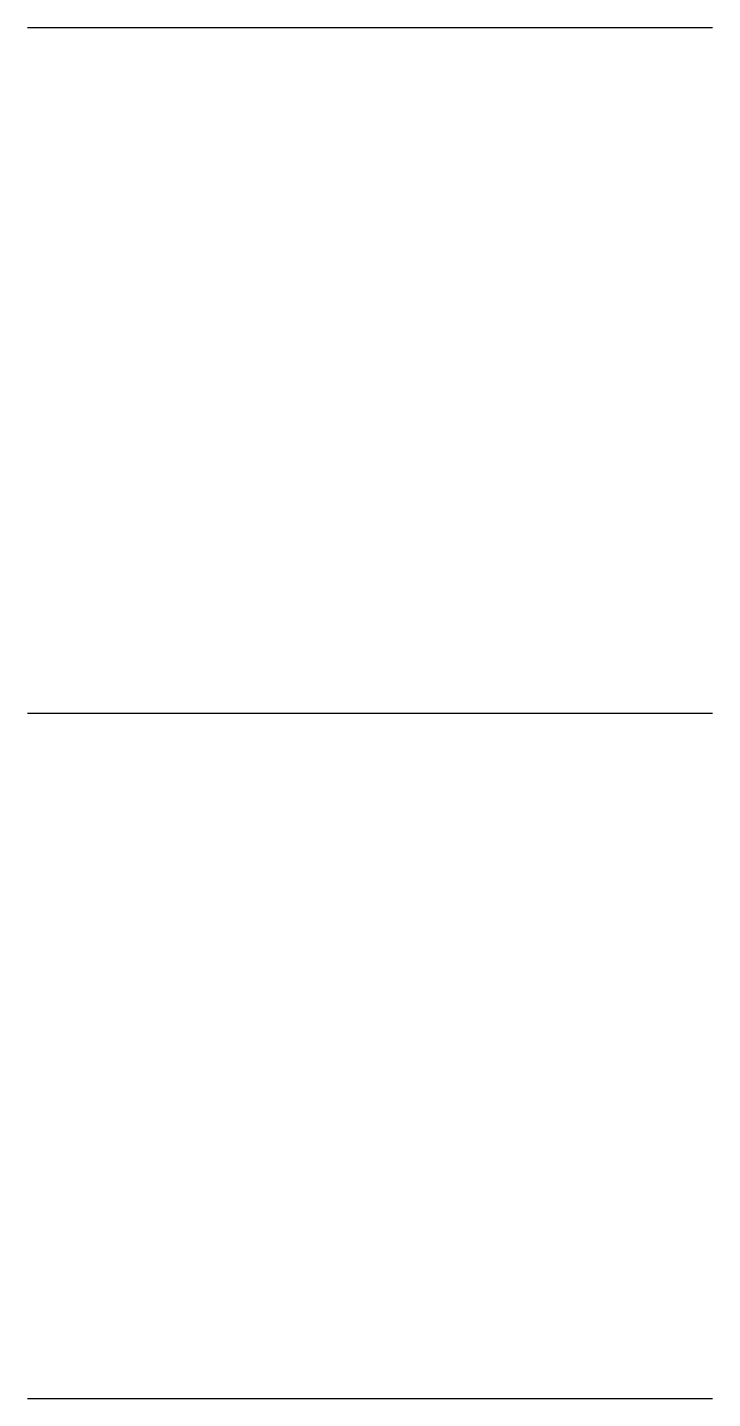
# Model space of a CAD drawing. Extents: x 0 to 10, y 0 to 20.
import ezdxf

# ---------------------------------------------------------------- set-up
doc = ezdxf.new("R2010")
doc.units = 0

msp = doc.modelspace()

# ---------------------------------------------------------------- linework, layer by layer
at = {"color": 6}
msp.add_line((0, 20), (10, 20), dxfattribs=at)
msp.add_line((0, 10), (10, 10))
at = {"color": 0}
msp.add_line((0, 0), (10, 0), dxfattribs=at)

doc.saveas('drawing.dxf')
